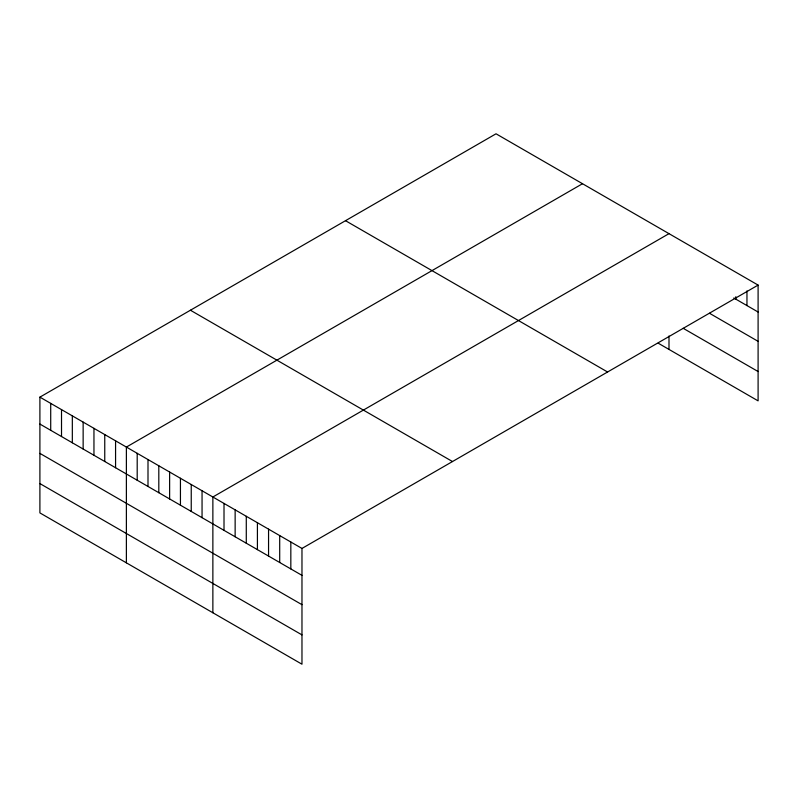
<?xml version="1.0" encoding="UTF-8"?>
<svg xmlns="http://www.w3.org/2000/svg" width="798" height="798" viewBox="0 0 798 798"><rect width="100%" height="100%" fill="white"/><g stroke="black" fill="none" stroke-linecap="round" stroke-linejoin="round"><path stroke-width="1.2" d="M758.1 285.095L301.973 548.445L301.973 664.205L39.9 512.905L39.9 397.135L496.027 133.795L758.1 285.095L758.1 400.865L658.19 343.18M582.51 183.72L126.383 447.07L126.383 562.829M668.993 233.654L212.867 496.994L212.867 612.764M733.801 297.983L758.1 312.018M709.502 313.275L758.1 341.335M683.168 328.287L758.1 371.539M345.504 220.697L607.577 371.998M190.423 310.232L452.496 461.543M39.9 397.135L301.973 548.445M39.9 424.057L301.973 575.358M39.9 453.374L301.973 604.675M39.9 483.578L301.973 634.889M746.958 290.901L746.958 305.584M735.826 296.706L735.826 299.15M668.993 335.978L668.993 349.414M290.831 542.012L290.831 568.924M279.699 535.578L279.699 562.5M268.557 529.154L268.557 556.066M257.415 522.72L257.415 549.632M246.283 516.286L246.283 543.209M235.141 509.862L235.141 536.775M224.009 503.428L224.009 530.341M202.054 490.76L202.054 517.673M191.241 484.516L191.241 511.428M180.438 478.271L180.438 505.194M169.625 472.037L169.625 498.95M158.812 465.793L158.812 492.705M147.999 459.548L147.999 486.471M137.196 453.314L137.196 480.226M115.57 440.825L115.57 467.748M104.757 434.581L104.757 461.503M93.955 428.346L93.955 455.259M83.142 422.102L83.142 449.015M72.329 415.858L72.329 442.78M61.516 409.623L61.516 436.536M50.713 403.379L50.713 430.292"/></g></svg>
